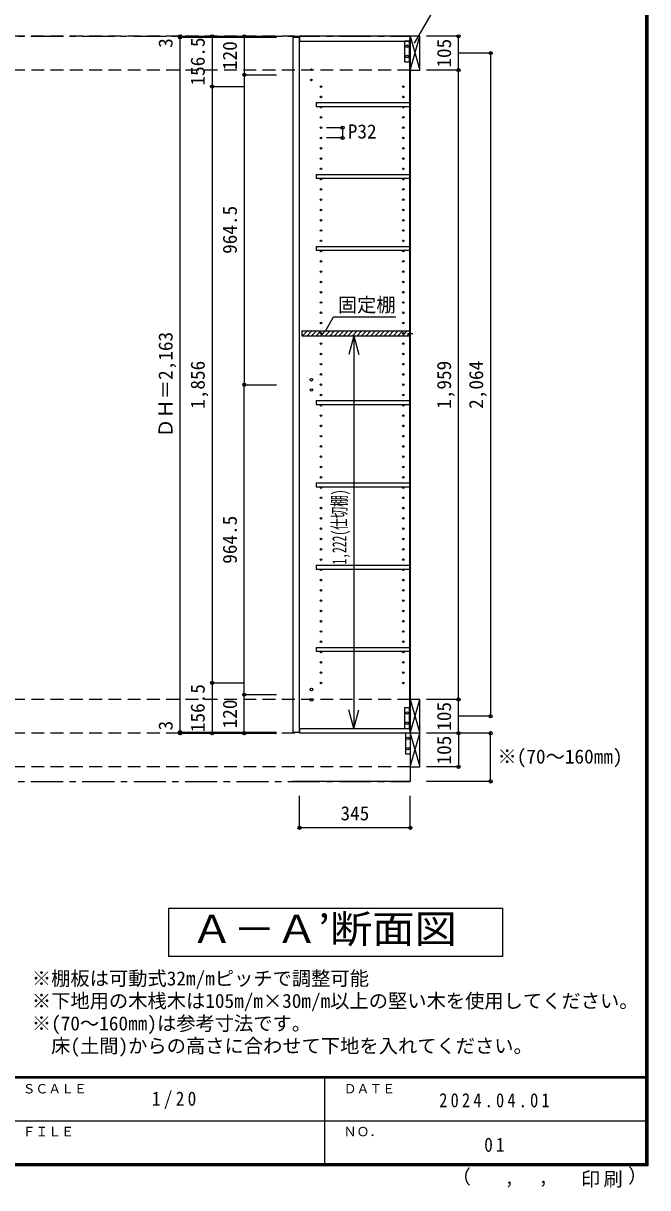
# Model space of a CAD drawing. Units: millimetres at full size, sheet at 1:20; details may follow other scales. Extents: x -3893 to 3907, y -2871 to 2783.
# Drawn here: x 1962 to 3907, y -2871 to 753 of the extents above; entities that cross this region are included whole.
import ezdxf
from ezdxf.enums import TextEntityAlignment as Align

# ---------------------------------------------------------------- set-up
doc = ezdxf.new("R2010")
doc.units = ezdxf.units.MM
doc.header["$LTSCALE"] = 20
doc.header["$PDMODE"] = 32
doc.header["$PDSIZE"] = 10
doc.linetypes.add('CHAIN1', pattern=[8, 5, -1, 1, -1])
doc.linetypes.add('DASHED2', pattern=[3, 2, -1])
for name, color, linetype in [('0-1_本体', 7, 'Continuous'), ('0-2_扉', 2, 'Continuous'), ('0-4_棚', 3, 'Continuous'), ('0-5_ダボ', 7, 'Continuous'), ('0-6_桟木', 3, 'Continuous'), ('0-A_文字', 7, 'Continuous'), ('0-B_寸法', 4, 'Continuous'), ('0-C_ハッチ', 4, 'Continuous'), ('F-1_枠', 6, 'Continuous'), ('F-A_文字', 7, 'Continuous')]:
    doc.layers.add(name, color=color, linetype=linetype)
doc.styles.add('ＭＳ ゴシック', font='')
doc.styles.get('ＭＳ ゴシック').set_extended_font_data('MS Gothic')

msp = doc.modelspace()

# ---------------------------------------------------------------- linework, layer by layer
at = {"layer": '0-1_本体', "linetype": 'CHAIN1'}
for p, q in [((-3294.09, 712.33), (3167.4, 712.33)), ((-3294.09, -1606.67), (3167.4, -1606.67))]:
    msp.add_line(p, q, dxfattribs=at)
at = {"layer": '0-1_本体', "color": 4, "linetype": 'DASHED2'}
for p, q in [((3167.4, 712.33), (-3294.09, 712.33)), ((3167.4, 607.33), (-3294.09, 607.33)), ((3167.4, -1351.67), (-3294.09, -1351.67)), ((3167.4, -1456.67), (-3294.09, -1456.67)), ((3167.4, -1561.67), (-3294.09, -1561.67))]:
    msp.add_line(p, q, dxfattribs=at)
at = {"layer": '0-1_本体', "color": 2}
for p, q in [((2822.4, 712.33), (2822.4, 697.33)), ((3167.4, 712.33), (2822.4, 712.33)), ((2822.4, 697.33), (3164.4, 697.33)), ((3164.4, 704.33), (3167.4, 704.33)), ((3164.4, 704.33), (3164.4, -1448.67)), ((3166.4, 704.33), (3166.4, -1448.67)), ((3167.4, 704.33), (3167.4, 712.33)), ((2822.4, -1441.67), (2822.4, -1456.67)), ((2822.4, -1441.67), (3164.4, -1441.67)), ((3164.4, -1448.67), (3167.4, -1448.67)), ((3167.4, -1448.67), (3167.4, -1456.67)), ((3167.4, -1456.67), (2822.4, -1456.67)), ((3167.4, -1553.67), (3167.4, -1561.67))]:
    msp.add_line(p, q, dxfattribs=at)
at = {"layer": '0-1_本体'}
for p, q in [((3167.4, -1456.67), (3167.4, 712.33)), ((3167.4, 712.33), (3197.4, 607.33)), ((3167.4, 607.33), (3197.4, 712.33)), ((3167.4, -1351.67), (3197.4, -1456.67)), ((3167.4, -1456.67), (3197.4, -1351.67)), ((3167.4, -1456.67), (3197.4, -1561.67)), ((3167.4, -1561.67), (3197.4, -1456.67)), ((2413.9, -2001.17), (3453.9, -2001.17)), ((2413.9, -2001.17), (2413.9, -2151.17)), ((3453.9, -2001.17), (3453.9, -2151.17)), ((3453.9, -2151.17), (2413.9, -2151.17))]:
    msp.add_line(p, q, dxfattribs=at)
at = {"layer": '0-1_本体', "color": 4}
for p, q in [((3317.4, 712.33), (3217.4, 712.33)), ((3317.4, 607.33), (3317.4, 712.33)), ((3417.4, 659.83), (3317.4, 659.83)), ((3417.4, 659.83), (3417.4, -1404.17)), ((3317.4, 607.33), (3217.4, 607.33)), ((3317.4, -1351.67), (3317.4, 607.33)), ((3317.4, -1351.67), (3217.4, -1351.67)), ((3317.4, -1456.67), (3317.4, -1351.67)), ((3417.4, -1404.17), (3317.4, -1404.17)), ((3417.4, -1456.67), (3217.4, -1456.67)), ((3317.4, -1456.67), (3317.4, -1561.67)), ((3417.4, -1606.67), (3417.4, -1456.67)), ((3317.4, -1561.67), (3217.4, -1561.67)), ((3417.4, -1606.67), (3217.4, -1606.67)), ((2822.4, -1751.17), (2822.4, -1651.17)), ((3167.4, -1751.17), (3167.4, -1651.17)), ((3167.4, -1751.17), (2822.4, -1751.17))]:
    msp.add_line(p, q, dxfattribs=at)
at = {"layer": '0-1_本体', "color": 3}
for p, q in [((3152.4, -1456.67), (3152.4, -1520.67)), ((3167.4, -1456.67), (3152.4, -1456.67)), ((3197.4, -1561.67), (3197.4, -1456.67)), ((3152.4, -1520.67), (3167.4, -1520.67)), ((3167.4, -1561.67), (3197.4, -1561.67))]:
    msp.add_line(p, q, dxfattribs=at)
msp.add_lwpolyline([(3197.4, 607.33), (3197.4, 712.33), (3167.4, 712.33), (3167.4, 607.33)], close=True, dxfattribs=at)
for points in [[(3197.4, -1456.67), (3197.4, -1351.67), (3167.4, -1351.67), (3167.4, -1456.67)], [(3197.4, -1456.67), (3167.4, -1456.67), (3167.4, -1561.67)]]:
    msp.add_lwpolyline(points, dxfattribs=at)
at = {"layer": '0-1_本体'}
msp.add_lwpolyline([(3167.4, -1456.67), (3167.4, -1606.67), (2800.4, -1606.67)], dxfattribs=at)
for centre in [(3159.9, -1472.67), (3159.9, -1504.67)]:
    msp.add_circle(centre, 4, dxfattribs=at)
for p in [(3317.4, 712.33), (3417.4, 659.83), (3317.4, 607.33), (3317.4, -1351.67), (3417.4, -1404.17), (3317.4, -1456.67), (3417.4, -1456.67), (3317.4, -1561.67), (3417.4, -1606.67), (2822.4, -1751.17), (3167.4, -1751.17)]:
    msp.add_point(p, dxfattribs=at)
at = {"layer": '0-2_扉'}
for p, q in [((2801.4, 709.33), (2821.4, 709.33)), ((2821.4, 709.33), (2821.4, -1453.67))]:
    msp.add_line(p, q, dxfattribs=at)
msp.add_lwpolyline([(2801.4, 709.33), (2801.4, -1453.67), (2821.4, -1453.67)], dxfattribs=at)
at = {"layer": '0-4_棚', "color": 2}
for p, q in [((2874.4, 506.33), (3164.4, 506.33)), ((2874.4, 282.33), (3164.4, 282.33)), ((2874.4, 282.33), (2874.4, 270.33)), ((2874.4, 270.33), (3164.4, 270.33)), ((2874.4, 58.33), (3164.4, 58.33)), ((2874.4, 58.33), (2874.4, 46.33)), ((2874.4, 46.33), (3164.4, 46.33)), ((2829.4, -204.67), (3164.4, -204.67)), ((2829.4, -204.67), (2829.4, -219.67)), ((2829.4, -219.67), (3164.4, -219.67)), ((2874.4, -421.67), (3164.4, -421.67)), ((2874.4, -421.67), (2874.4, -433.67)), ((2874.4, -433.67), (3164.4, -433.67)), ((2874.4, -677.67), (3164.4, -677.67)), ((2874.4, -677.67), (2874.4, -689.67)), ((2874.4, -689.67), (3164.4, -689.67)), ((2874.4, -933.67), (3164.4, -933.67)), ((2874.4, -933.67), (2874.4, -945.67)), ((2874.4, -945.67), (3164.4, -945.67)), ((2874.4, -1189.67), (2874.4, -1201.67)), ((2874.4, -1189.67), (3164.4, -1189.67)), ((2874.4, -1201.67), (3164.4, -1201.67))]:
    msp.add_line(p, q, dxfattribs=at)
msp.add_lwpolyline([(2874.4, 506.33), (2874.4, 494.33), (3164.4, 494.33)], dxfattribs=at)
at = {"layer": '0-5_ダボ'}
for centre, radius in [((2859.4, 608.33), 2.5), ((2859.4, 576.33), 2.5), ((2889.4, 555.83), 2.5), ((3145.4, 555.83), 2.5), ((2889.4, 523.83), 2.5), ((3145.4, 523.83), 2.5), ((2889.4, 491.83), 2.5), ((3145.4, 491.83), 2.5), ((2889.4, 459.83), 2.5), ((3145.4, 459.83), 2.5), ((2889.4, 427.83), 2.5), ((3145.4, 427.83), 2.5), ((2889.4, 395.83), 2.5), ((2889.4, 363.83), 2.5), ((3145.4, 395.83), 2.5), ((3145.4, 363.83), 2.5), ((2889.4, 331.83), 2.5), ((3145.4, 331.83), 2.5), ((2889.4, 299.83), 2.5), ((3145.4, 299.83), 2.5), ((2889.4, 267.83), 2.5), ((3145.4, 267.83), 2.5), ((2889.4, 235.83), 2.5), ((3145.4, 235.83), 2.5), ((2889.4, 203.83), 2.5), ((3145.4, 203.83), 2.5), ((2889.4, 171.83), 2.5), ((3145.4, 171.83), 2.5), ((2889.4, 139.83), 2.5), ((2889.4, 107.83), 2.5), ((3145.4, 139.83), 2.5), ((3145.4, 107.83), 2.5), ((2889.4, 75.83), 2.5), ((3145.4, 75.83), 2.5), ((2889.4, 43.83), 2.5), ((3145.4, 43.83), 2.5), ((2889.4, 11.83), 2.5), ((3145.4, 11.83), 2.5), ((2889.4, -20.17), 2.5), ((3145.4, -20.17), 2.5), ((2889.4, -52.17), 2.5), ((3145.4, -52.17), 2.5), ((2889.4, -84.17), 2.5), ((3145.4, -84.17), 2.5), ((2889.4, -116.17), 2.5), ((3145.4, -116.17), 2.5), ((2889.4, -148.17), 2.5), ((2889.4, -180.17), 2.5), ((3145.4, -148.17), 2.5), ((3145.4, -180.17), 2.5), ((2889.4, -212.17), 2.5), ((3145.4, -212.17), 2.5), ((2889.4, -244.17), 2.5), ((3145.4, -244.17), 2.5), ((2889.4, -276.17), 2.5), ((3145.4, -276.17), 2.5), ((2889.4, -308.17), 2.5), ((3145.4, -308.17), 2.5), ((2859.4, -356.62), 4), ((2889.4, -340.17), 2.5), ((3145.4, -340.17), 2.5), ((2859.4, -388.62), 4), ((2889.4, -372.17), 2.5), ((3145.4, -372.17), 2.5), ((2889.4, -404.17), 2.5), ((2889.4, -436.17), 2.5), ((3145.4, -404.17), 2.5), ((3145.4, -436.17), 2.5), ((2889.4, -468.17), 2.5), ((3145.4, -468.17), 2.5), ((2889.4, -500.17), 2.5), ((3145.4, -500.17), 2.5), ((2889.4, -532.17), 2.5), ((3145.4, -532.17), 2.5), ((2889.4, -564.17), 2.5), ((3145.4, -564.17), 2.5), ((2889.4, -596.17), 2.5), ((3145.4, -596.17), 2.5), ((2889.4, -628.17), 2.5), ((3145.4, -628.17), 2.5), ((2889.4, -660.17), 2.5), ((3145.4, -660.17), 2.5), ((2889.4, -692.17), 2.5), ((2889.4, -724.17), 2.5), ((3145.4, -692.17), 2.5), ((3145.4, -724.17), 2.5), ((2889.4, -756.17), 2.5), ((3145.4, -756.17), 2.5), ((2889.4, -788.17), 2.5), ((3145.4, -788.17), 2.5), ((2889.4, -820.17), 2.5), ((3145.4, -820.17), 2.5), ((2889.4, -852.17), 2.5), ((3145.4, -852.17), 2.5), ((2889.4, -884.17), 2.5), ((3145.4, -884.17), 2.5), ((2889.4, -916.17), 2.5), ((3145.4, -916.17), 2.5), ((2889.4, -948.17), 2.5), ((2889.4, -980.17), 2.5), ((3145.4, -948.17), 2.5), ((3145.4, -980.17), 2.5), ((2889.4, -1012.17), 2.5), ((3145.4, -1012.17), 2.5), ((2889.4, -1044.17), 2.5), ((3145.4, -1044.17), 2.5), ((2889.4, -1076.17), 2.5), ((3145.4, -1076.17), 2.5), ((2889.4, -1108.17), 2.5), ((3145.4, -1108.17), 2.5), ((2889.4, -1140.17), 2.5), ((3145.4, -1140.17), 2.5), ((2889.4, -1172.17), 2.5), ((3145.4, -1172.17), 2.5), ((2889.4, -1204.17), 2.5), ((3145.4, -1204.17), 2.5), ((2889.4, -1236.17), 2.5), ((2889.4, -1268.17), 2.5), ((3145.4, -1236.17), 2.5), ((3145.4, -1268.17), 2.5), ((2889.4, -1300.17), 2.5), ((3145.4, -1300.17), 2.5), ((2859.4, -1320.67), 4), ((2859.4, -1352.67), 4)]:
    msp.add_circle(centre, radius, dxfattribs=at)
at = {"layer": '0-6_桟木'}
for p, q in [((3149.4, 697.33), (3149.4, 633.33)), ((3164.4, 697.33), (3149.4, 697.33)), ((3164.4, 633.33), (3164.4, 697.33)), ((3149.4, 633.33), (3164.4, 633.33)), ((3149.4, -1377.67), (3149.4, -1441.67)), ((3164.4, -1377.67), (3149.4, -1377.67)), ((3164.4, -1441.67), (3164.4, -1377.67)), ((3149.4, -1441.67), (3164.4, -1441.67))]:
    msp.add_line(p, q, dxfattribs=at)
at = {"layer": '0-6_桟木', "color": 7}
for centre in [(3156.9, 681.33), (3156.9, 649.33), (3156.9, -1393.67), (3156.9, -1425.67)]:
    msp.add_circle(centre, 4, dxfattribs=at)
at = {"layer": '0-A_文字'}
for p, q in [((2904.09, -203.13), (2928.44, -160.95)), ((2928.44, -160.95), (3122.41, -160.95))]:
    msp.add_line(p, q, dxfattribs=at)
msp.add_lwpolyline([(3180.88, 690.87), (3257.91, 824.29), (3550.93, 824.29)], dxfattribs=at)
at = {"layer": '0-B_寸法'}
for p, q in [((2450.4, 712.33), (2750.4, 712.33)), ((2450.4, 709.33), (2450.4, 712.33)), ((2550.4, 712.33), (2550.4, 555.83)), ((2650.4, 712.33), (2650.4, 592.33)), ((2650.4, 592.33), (2650.4, -372.17)), ((2650.4, 592.33), (2750.4, 592.33)), ((2550.4, 555.83), (2550.4, -1300.17)), ((2550.4, 555.83), (2650.4, 555.83)), ((2956.4, 427.83), (2906.4, 427.83)), ((2991.45, -219.67), (2991.45, -1441.67)), ((2650.4, -372.17), (2750.4, -372.17)), ((2650.4, -1336.67), (2650.4, -372.17)), ((2550.4, -1300.17), (2550.4, -1456.67)), ((2550.4, -1300.17), (2650.4, -1300.17)), ((2650.4, -1336.67), (2750.4, -1336.67)), ((2650.4, -1456.67), (2650.4, -1336.67)), ((2450.4, -1456.67), (2450.4, -1453.67)), ((2450.4, -1453.67), (2750.4, -1453.67)), ((2450.4, -1456.67), (2750.4, -1456.67))]:
    msp.add_line(p, q, dxfattribs=at)
at = {"layer": '0-B_寸法', "color": 7}
for p, q in [((3158.16, -212.17), (3174.93, -212.17)), ((2991.45, -219.67), (2975.93, -277.62)), ((2991.45, -219.67), (3006.98, -277.62)), ((2991.45, -1441.67), (2975.93, -1383.71)), ((2991.45, -1441.67), (3006.98, -1383.71))]:
    msp.add_line(p, q, dxfattribs=at)
at = {"layer": '0-B_寸法'}
for points in [[(2450.4, -1453.67), (2450.4, 709.33), (2750.4, 709.33)], [(2956.4, 427.83), (2956.4, 395.83), (2906.4, 395.83)]]:
    msp.add_lwpolyline(points, dxfattribs=at)
at = {"layer": '0-B_寸法', "color": 7}
for p in [(2450.4, 712.33), (2450.4, 709.33), (2550.4, 712.33), (2650.4, 712.33), (2650.4, 592.33), (2550.4, 555.83), (2956.4, 427.83), (2956.4, 395.83), (2650.4, -372.17), (2550.4, -1300.17), (2650.4, -1336.67), (2450.4, -1453.67), (2450.4, -1456.67), (2550.4, -1456.67), (2650.4, -1456.67)]:
    msp.add_point(p, dxfattribs=at)
at = {"layer": '0-C_ハッチ'}
for p, q in [((2829.4, -207.89), (2832.63, -204.67)), ((2831.77, -219.67), (2846.77, -204.67)), ((2845.91, -219.67), (2860.91, -204.67)), ((2860.06, -219.67), (2875.06, -204.67)), ((2874.2, -219.67), (2889.2, -204.67)), ((2888.34, -219.67), (2903.34, -204.67)), ((2902.48, -219.67), (2917.48, -204.67)), ((2916.62, -219.67), (2931.62, -204.67)), ((2930.77, -219.67), (2945.77, -204.67)), ((2944.91, -219.67), (2959.91, -204.67)), ((2959.05, -219.67), (2974.05, -204.67)), ((2973.19, -219.67), (2988.19, -204.67)), ((2987.33, -219.67), (3002.33, -204.67)), ((3001.48, -219.67), (3016.48, -204.67)), ((3015.62, -219.67), (3030.62, -204.67)), ((3029.76, -219.67), (3044.76, -204.67)), ((3043.9, -219.67), (3058.9, -204.67)), ((3058.05, -219.67), (3073.05, -204.67)), ((3072.19, -219.67), (3087.19, -204.67)), ((3086.33, -219.67), (3101.33, -204.67)), ((3100.47, -219.67), (3115.47, -204.67)), ((3114.61, -219.67), (3129.61, -204.67)), ((3128.76, -219.67), (3143.76, -204.67)), ((3142.9, -219.67), (3157.9, -204.67)), ((3157.04, -219.67), (3164.4, -212.3))]:
    msp.add_line(p, q, dxfattribs=at)
at = {"layer": 'F-1_枠'}
for p, q in [((3899.95, 2783.33), (3899.95, -2803.33)), ((3903.28, 2783.33), (3903.28, -2803.33)), ((3906.61, 2783.33), (3906.61, -2803.33)), ((3906.61, -2526.67), (-3893.39, -2526.67)), ((3906.61, -2530), (-3893.39, -2530)), ((2899.95, -2530), (2899.95, -2796.67)), ((6.61, -2663.33), (3899.95, -2663.34)), ((3906.61, -2796.67), (-3893.39, -2796.67)), ((3906.61, -2800), (-3893.39, -2800)), ((3906.61, -2803.33), (-3893.39, -2803.33))]:
    msp.add_line(p, q, dxfattribs=at)

# ---------------------------------------------------------------- texts
at = {"layer": '0-1_本体', "style": 'ＭＳ ゴシック'}
for s, p in [('105', (3307.4, 614.83)), ('1,959', (3307.4, -447.17)), ('2,064', (3407.4, -447.17)), ('105', (3307.4, -1449.17)), ('105', (3307.4, -1554.17))]:
    msp.add_text(s, height=43.99, rotation=90, dxfattribs=at).set_placement(p, align=Align.BOTTOM_LEFT)
for s, p in [('※(70～160㎜)', (3438.81, -1564.42)), ('345', (2949.9, -1741.17)), ('※棚板は可動式32m/mピッチで調整可能', (1988.9, -2254.98)), ('※下地用の木桟木は105m/m×30m/m以上の堅い木を使用してください。', (1988.9, -2324.98)), ('※(70～160㎜)は参考寸法です。', (1988.9, -2394.98)), ('\u3000床(土間)からの高さに合わせて下地を入れてください。', (1988.9, -2464.98))]:
    msp.add_text(s, height=43.99, dxfattribs=at).set_placement(p, align=Align.BOTTOM_LEFT)
at = {"layer": '0-1_本体', "style": 'ＭＳ ゴシック', "width": 1.1}
msp.add_text('Ａ－Ａ’断面図', height=87.98, dxfattribs=at).set_placement((2483.9, -2136.17), align=Align.BOTTOM_LEFT)
at = {"layer": '0-A_文字', "style": 'ＭＳ ゴシック'}
msp.add_text('固定棚', height=43.99, dxfattribs=at).set_placement((2941.58, -158.82), align=Align.BOTTOM_LEFT)
at = {"layer": '0-B_寸法', "color": 7, "style": 'ＭＳ ゴシック'}
for s, p in [('3', (2440.4, 676.47)), ('156.5', (2540.4, 559.08)), ('120', (2640.4, 607.33)), ('964.5', (2640.4, 35.08)), ('ＤＨ＝2,163', (2440.4, -537.17)), ('1,856', (2540.4, -447.17)), ('964.5', (2640.4, -929.42)), ('156.5', (2540.4, -1453.42)), ('120', (2640.4, -1441.67)), ('3', (2440.4, -1448.1))]:
    msp.add_text(s, height=43.99, rotation=90, dxfattribs=at).set_placement(p, align=Align.BOTTOM_LEFT)
msp.add_text('P32', height=43.99, dxfattribs=at).set_placement((2972.65, 380.98), align=Align.BOTTOM_LEFT)
at = {"layer": '0-B_寸法', "color": 7, "style": 'ＭＳ ゴシック', "width": 0.6}
msp.add_text('1,222(仕切棚)', height=43.99, rotation=90, dxfattribs=at).set_placement((2981.45, -931.67), align=Align.BOTTOM_LEFT)
at = {"layer": 'F-A_文字', "style": 'ＭＳ ゴシック'}
for s, height, p in [('ＳＣＡＬＥ', 29.33, (1959.94, -2586.67)), ('ＤＡＴＥ', 29.33, (2959.95, -2586.67)), ('ＦＩＬＥ', 29.33, (1959.94, -2720)), ('ＮＯ．', 29.33, (2959.95, -2720)), ('（', 43.99, (3295.97, -2872.21)), ('）', 43.99, (3845.55, -2869.42)), (',', 43.99, (3460.8, -2872.21)), (',', 43.99, (3566.74, -2870.35))]:
    msp.add_text(s, height=height, dxfattribs=at).set_placement(p, align=Align.BOTTOM_LEFT)
at = {"layer": 'F-A_文字', "char_height": 43.99, "attachment_point": 7, "style": 'ＭＳ ゴシック'}
for s, insert in [('\\T1.38;\\W0.9;1/20', (2362.45, -2626.67)), ('\\T1.39;\\W0.85;2024.04.01', (3257.45, -2621.67)), ('\\T1.36;\\W0.9;01', (3397.45, -2760)), ('\\T1.17;印刷', (3698.71, -2871.28))]:
    msp.add_mtext(s, dxfattribs=dict(at, insert=insert))

doc.saveas('drawing.dxf')
